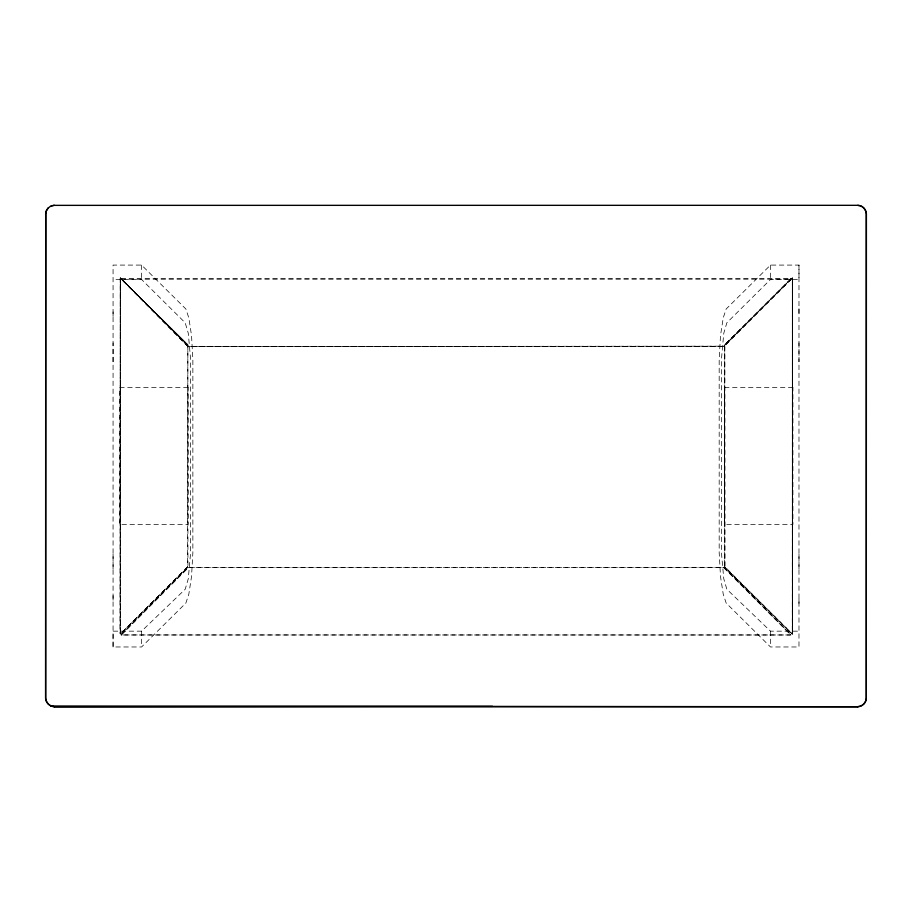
<?xml version="1.0" encoding="UTF-8"?>
<svg xmlns="http://www.w3.org/2000/svg" width="912" height="912" viewBox="0 0 912 912"><rect width="100%" height="100%" fill="white"/><g stroke="black" fill="none" stroke-linecap="round" stroke-linejoin="round"><path stroke-width="0.68" stroke-dasharray="4.56 3.42" d="M113.065 569.179L113.065 265.084L141.577 265.084L185.877 308.997L188.818 317.855L191.531 335.468L192.865 359.374L192.865 552.661L191.531 576.589L188.818 594.202L185.877 603.06L141.577 646.973L113.065 646.973L113.065 551.612M113.065 361.825L113.065 342.878M113.065 316.43L113.065 308.666M187.861 344.839L120.27 277.898L120.304 634.114L187.53 566.933L187.849 344.793L120.27 277.898L120.304 634.114L187.94 567.127L187.849 344.793L120.304 277.886L119.928 633.373L121.091 633.863M724.675 567.059L724.744 344.793L792.323 277.898L792.323 634.102L724.652 567.127L792.323 634.102L792.323 277.898L724.744 344.793L725.063 566.933L792.289 634.114L792.323 277.898L792.323 634.102L791.502 633.863M798.98 603.391L798.98 595.627M798.98 569.179L798.98 265.084L770.48 265.084L726.169 308.997L723.239 317.855L720.514 335.468L719.18 359.374L719.18 552.661L720.514 576.589L723.239 594.202L726.169 603.06L770.48 646.973L798.98 646.973L798.98 551.612M724.732 344.839L724.652 567.127M790.898 278.912L723.957 346.571L187.997 346.526L121.136 278.947L790.898 278.912L723.82 346.264L187.997 346.526L723.74 346.172L790.909 278.947L790.168 278.536M187.997 567.367L723.957 567.332L790.898 634.98L121.136 634.957L188.294 567.56M121.889 635.322L121.41 634.193M723.74 567.72L790.898 634.98L121.148 634.98L188.043 567.412L723.957 567.332L790.658 634.159L790.168 635.322M187.541 566.956L120.281 634.102L120.27 277.898M121.136 634.957L188.339 567.674M798.98 265.084L798.98 279.471L770.48 279.471L726.841 322.802L723.763 333.336L721.597 357.504L721.597 554.485L723.763 578.721L726.841 589.255L770.48 631.161L798.98 631.161M113.065 646.973L113.065 631.161L141.577 631.161L185.204 589.255L188.294 578.721L190.448 554.485L190.448 357.504L188.294 333.336L185.204 322.802L141.577 279.471L113.065 279.471M188.339 346.229L121.136 278.947L121.889 278.536M121.136 278.947L790.909 278.947M188.043 346.492L121.148 278.912L188.294 346.332M798.98 308.666L798.98 316.43M798.98 342.878L798.98 361.825M770.48 265.084L770.48 279.471M770.48 631.161L770.48 646.973M141.577 265.084L141.577 279.471M141.577 631.161L141.577 646.973M113.065 595.627L113.065 603.391M792.323 277.898L725.04 345.067L792.289 277.886M188.089 387.589L119.689 387.589L119.689 524.411L188.089 524.411L188.089 387.589M792.916 387.589L724.504 387.589L724.504 524.411L792.916 524.411L792.916 387.589"/><path stroke-width="1.37" d="M48.279 207.799L46.364 210.615L45.725 213.818L45.6 698.17C45.737 702.787 49.75 706.412 54.241 706.754L857.804 706.754C862.33 706.458 866.161 702.764 866.32 698.182L866.286 213.841C866.172 209.304 862.387 205.417 857.827 205.314L54.241 205.36C49.693 205.451 45.885 209.315 45.76 213.841L45.646 698.17C45.953 702.673 49.636 706.583 54.241 706.64M50.992 206.055L54.241 205.246M857.804 706.64C862.342 706.549 866.263 702.73 866.286 698.159L866.4 213.83C866.092 209.327 862.41 205.417 857.804 205.36M54.241 706.754L492.514 706.344M50.992 706.002L857.804 706.754"/></g></svg>
